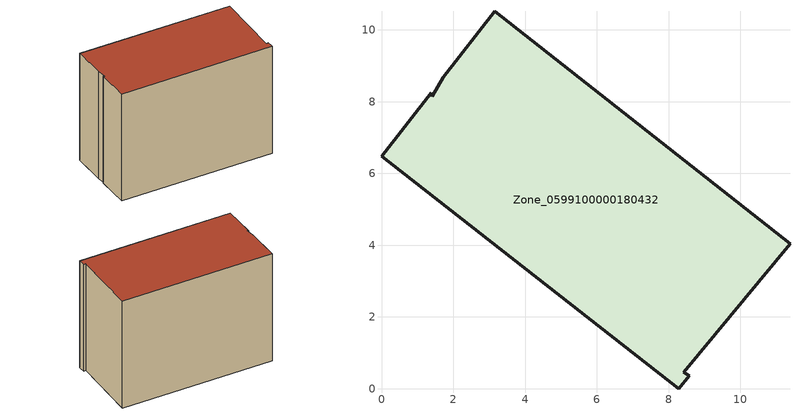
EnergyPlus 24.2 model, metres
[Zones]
Zone_0599100000180432
 floor ground (C_G): 8.57,0.36 8.28,0 0,6.48 1.39,8.25 1.41,8.16 1.72,8.69 3.16,10.52 11.38,4.04 8.41,0.45 z3.88
 wall outside (C_F): 3.16,10.52 1.72,8.69 1.41,8.16 1.39,8.25 0,6.48 8.28,0 8.57,0.36 8.41,0.45 11.38,4.04 3.16,10.52 z3.88:11.68
 roof outside (C_R): 8.28,0 8.57,0.36 8.41,0.45 11.38,4.04 3.16,10.52 1.72,8.69 1.41,8.16 1.39,8.25 0,6.48 z11.68
[BUILDING]
Pand.0599100000180432: North Axis=0; Terrain=City; Loads Convergence Tolerance Value=0.04; Temperature Convergence Tolerance Value=0.4; Solar Distribution=FullExterior; Maximum Number of Warmup Days=25; Minimum Number of Warmup Days=1
[Site:Location]
Rotterdam.The.Hague.AP_ZH_NLD Design_Conditions: Latitude=51.96; Longitude=4.45; Time Zone=1; Elevation=-4.5
[SITE:GROUNDTEMPERATURE:BUILDINGSURFACE]
18, 18, 18, 18, 18, 18, 18, 18, 18, 18, 18, 18
[MATERIAL] Thermal Absorptance=0.9; Solar Absorptance=0.7; Visible Absorptance=0.7
Name | Roughness | Thickness | Conductivity | Density | Specific Heat
G.TI.1975-1991 | MediumSmooth | 0.15 | 0.288461 | 540 | 1210
F.TI.1975-1991 | Rough | 0.3 | 0.230769 | 1920 | 840
R.TI.1975-1991 | MediumRough | 0.2 | 0.153846 | 1500 | 1000
[CONSTRUCTION]
C_G: G.TI.1975-1991
C_F: F.TI.1975-1991
C_R: R.TI.1975-1991
[ZONE]
Zone_0599100000180432: Type=1; Multiplier=1; Ceiling Height=Autocalculate; Volume=Autocalculate; Floor Area=autocalculate; Part of Total Floor Area=Yes
[ZONEINFILTRATION:DESIGNFLOWRATE]
Infil_Zone_0599100000180432: Zone or ZoneList or Space or SpaceList=Zone_0599100000180432; Schedule=AlwaysOn; Design Flow Rate Calculation Method=Flow/Area; Flow Rate per Floor Area=0.003; Constant Term Coefficient=1; Temperature Term Coefficient=0; Velocity Term Coefficient=0; Velocity Squared Term Coefficient=0
[HVACTEMPLATE:ZONE:IDEALLOADSAIRSYSTEM]
Zone_0599100000180432: Maximum Heating Supply Air Temperature=50; Minimum Cooling Supply Air Temperature=13; Maximum Heating Supply Air Humidity Ratio=0.0156; Minimum Cooling Supply Air Humidity Ratio=0.0077; Heating Limit=NoLimit; Cooling Limit=NoLimit; Dehumidification Control Type=ConstantSensibleHeatRatio; Cooling Sensible Heat Ratio=0.7; Dehumidification Setpoint=60; Humidification Control Type=None; Humidification Setpoint=30; Outdoor Air Method=None; Outdoor Air Flow Rate per Person=0.00944; Outdoor Air Flow Rate per Zone Floor Area=0; Outdoor Air Flow Rate per Zone=0; Demand Controlled Ventilation Type=None; Outdoor Air Economizer Type=NoEconomizer; Heat Recovery Type=None; Sensible Heat Recovery Effectiveness=0.7; Latent Heat Recovery Effectiveness=0.65
[ZONECONTROL:THERMOSTAT]
ThermostatControl_Zone_0599100000180432: Zone or ZoneList=Zone_0599100000180432; Control Type Schedule=DualSetpointControlType; Control 1=Thermostat_Zone_0599100000180432; Temperature Difference Between Cutout And Setpoint=0
[THERMOSTATSETPOINT:DUALSETPOINT]
Thermostat_Zone_0599100000180432: Heating Setpoint Temperature Schedule=HeatingSetpoint_Zone_0599100000180432; Cooling Setpoint Temperature Schedule=CoolingSetpoint_Zone_0599100000180432
[SCHEDULE:COMPACT]
HeatingSetpoint_Zone_0599100000180432: Through: 12/31, For: AllDays, Until: 24:00, 21
CoolingSetpoint_Zone_0599100000180432: Through: 12/31, For: AllDays, Until: 24:00, 24
DualSetpointControlType: Through: 12/31, For: AllDays, Until: 24:00, 4
AlwaysOn: Through: 12/31, For: AllDays, Until: 24:00, 1
